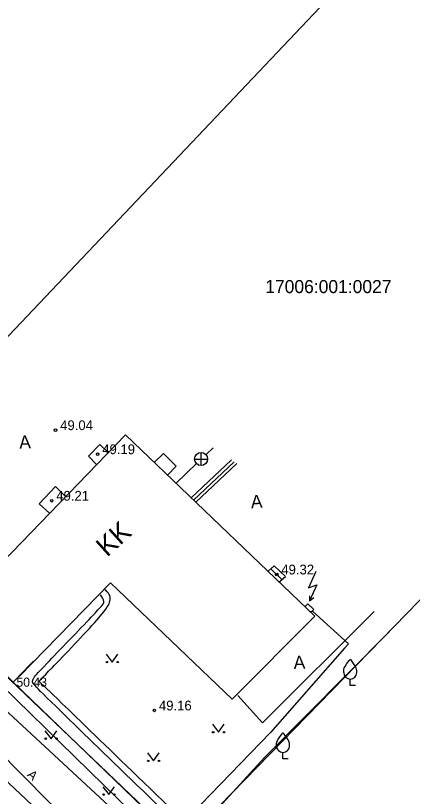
# Model space of a CAD drawing. Extents: x 641098 to 641452, y 6455754 to 6455962.
# Drawn here: x 641360.1 to 641390.5, y 6455831.3 to 6455891 of the extents above; entities that cross this region are included whole.
import ezdxf

# ---------------------------------------------------------------- set-up
doc = ezdxf.new("R2010")
doc.units = 0
for name, color, linetype in [('AED', 7, 'Continuous'), ('HALJASTUS', 7, 'Continuous'), ('HOONE', 7, 'Continuous'), ('HOONEDET', 7, 'Continuous'), ('KKAEV', 7, 'Continuous'), ('KORGUS', 7, 'Continuous'), ('KTRASS', 7, 'Continuous'), ('MOOTKORG', 7, 'Continuous'), ('MPKAABEL', 7, 'Continuous'), ('PIIR', 7, 'Continuous'), ('PUU', 7, 'Continuous'), ('TEE', 7, 'Continuous'), ('TTRASS', 7, 'Continuous'), ('VTRASS', 7, 'Continuous')]:
    doc.layers.add(name, color=color, linetype=linetype)

msp = doc.modelspace()

# ---------------------------------------------------------------- linework, layer by layer
at = {"layer": 'AED'}
for points in [[(641371.238, 6455829.085), (641372.97, 6455827.46), (641379.15, 6455834.22), (641388.721, 6455843.876)], [(641371.238, 6455829.085), (641359.898, 6455839.991)]]:
    msp.add_lwpolyline(points, dxfattribs=at)
at = {"layer": 'HALJASTUS'}
for p, q in [((641367.023, 6455842.135), (641367.486, 6455841.528)), ((641367.486, 6455841.528), (641367.932, 6455842.135)), ((641375.16, 6455836.765), (641375.624, 6455836.158)), ((641375.624, 6455836.158), (641376.069, 6455836.765)), ((641362.345, 6455836.272), (641362.808, 6455835.665)), ((641362.808, 6455835.665), (641363.254, 6455836.272)), ((641370.186, 6455834.577), (641370.65, 6455833.97)), ((641370.65, 6455833.97), (641371.095, 6455834.577)), ((641366.769, 6455831.995), (641367.232, 6455831.389)), ((641367.232, 6455831.389), (641367.678, 6455831.995))]:
    msp.add_line(p, q, dxfattribs=at)
for centre in [(641367.085, 6455841.528), (641367.914, 6455841.528), (641375.223, 6455836.158), (641376.052, 6455836.158), (641362.407, 6455835.665), (641363.236, 6455835.665), (641370.249, 6455833.97), (641371.078, 6455833.97), (641366.831, 6455831.389), (641367.66, 6455831.389)]:
    msp.add_circle(centre, 0.055, dxfattribs=at)
at = {"layer": 'HOONE'}
for p, q in [((641383.086, 6455848.447), (641382.517, 6455847.204)), ((641382.517, 6455847.204), (641383.165, 6455847.429)), ((641383.165, 6455847.429), (641382.61, 6455846.2)), ((641382.61, 6455846.596), (641382.61, 6455846.2)), ((641382.61, 6455846.2), (641382.941, 6455846.464))]:
    msp.add_line(p, q, dxfattribs=at)
for points in [[(641358.35, 6455848.44), (641368.5, 6455858.91), (641383, 6455845.03), (641376.69, 6455838.7), (641367.37, 6455847.6)], [(641358.35, 6455848.44), (641354.857, 6455844.9), (641359.898, 6455839.991), (641361.466, 6455841.602)], [(641367.37, 6455847.6), (641360.359, 6455840.419)], [(641382.67, 6455845.33), (641382.93, 6455845.54), (641382.47, 6455845.99), (641382.23, 6455845.76)], [(641360.337, 6455840.441), (641361.466, 6455841.602)]]:
    msp.add_lwpolyline(points, dxfattribs=at)
at = {"layer": 'HOONEDET'}
msp.add_line((641380.49, 6455847.85), (641379.64, 6455848.66), dxfattribs=at)
for points in [[(641366.3, 6455856.65), (641365.67, 6455857.27), (641366.55, 6455858.18), (641367.19, 6455857.57)], [(641371.73, 6455855.82), (641372.4, 6455856.52), (641371.42, 6455857.49), (641370.7, 6455856.8)], [(641362.68, 6455852.91), (641361.91, 6455853.64), (641363.16, 6455854.96), (641363.93, 6455854.2)], [(641380.26, 6455847.65), (641380.75, 6455848.08), (641379.89, 6455848.9), (641379.41, 6455848.45)]]:
    msp.add_lwpolyline(points, dxfattribs=at)
at = {"layer": 'KKAEV'}
for p, q in [((641374.3, 6455856.56), (641374.3, 6455857.56)), ((641373.8, 6455857.06), (641374.8, 6455857.06))]:
    msp.add_line(p, q, dxfattribs=at)
msp.add_circle((641374.3, 6455857.06), 0.5, dxfattribs=at)
at = {"layer": 'KORGUS'}
for centre in [(641363.15, 6455859.27), (641366.38, 6455857.43), (641362.86, 6455853.87), (641380.09, 6455848.23), (641370.72, 6455837.83)]:
    msp.add_circle(centre, 0.1, dxfattribs=at)
at = {"layer": 'KTRASS'}
for p, q in [((641374.68, 6455857.41), (641375.212, 6455857.912)), ((641373.96, 6455856.71), (641372.39, 6455855.2))]:
    msp.add_line(p, q, dxfattribs=at)
at = {"layer": 'MPKAABEL'}
msp.add_lwpolyline([(641382.6, 6455845.4), (641382.83, 6455845.41), (641385.58, 6455842.93), (641385.27, 6455842.58), (641379.62, 6455836.15), (641372.75, 6455829.04), (641371.45, 6455827.76), (641370.19, 6455828.85), (641359.01, 6455839.77), (641353.9, 6455844.47), (641348.67, 6455849.68), (641349.05, 6455850.11)], dxfattribs=at)
at = {"layer": 'PIIR'}
msp.add_lwpolyline([(641385.249, 6455893.592), (641346.49, 6455852.75), (641372.85, 6455827.6), (641416.785, 6455872.651)], dxfattribs=at)
at = {"layer": 'PUU'}
for p, q in [((641385.72, 6455839.73), (641385.72, 6455840.23)), ((641386.12, 6455839.73), (641385.72, 6455839.73)), ((641380.57, 6455834.12), (641380.57, 6455834.62)), ((641380.97, 6455834.12), (641380.57, 6455834.12))]:
    msp.add_line(p, q, dxfattribs=at)
for points in [[(641385.22, 6455840.73), (641385.22, 6455840.88), (641385.23, 6455840.945), (641385.265, 6455841.075), (641385.325, 6455841.195), (641385.47, 6455841.43), (641385.63, 6455841.635), (641385.72, 6455841.73)], [(641386.22, 6455840.73), (641386.22, 6455840.88), (641386.21, 6455840.945), (641386.175, 6455841.075), (641386.115, 6455841.195), (641385.97, 6455841.43), (641385.81, 6455841.635), (641385.72, 6455841.73)], [(641380.07, 6455835.12), (641380.07, 6455835.27), (641380.08, 6455835.335), (641380.115, 6455835.465), (641380.175, 6455835.585), (641380.32, 6455835.82), (641380.48, 6455836.025), (641380.57, 6455836.12)], [(641381.07, 6455835.12), (641381.07, 6455835.27), (641381.06, 6455835.335), (641381.025, 6455835.465), (641380.965, 6455835.585), (641380.82, 6455835.82), (641380.66, 6455836.025), (641380.57, 6455836.12)]]:
    msp.add_lwpolyline(points, dxfattribs=at)
for centre in [(641385.72, 6455840.73), (641380.57, 6455835.12)]:
    msp.add_arc(centre, 0.5, 180, 0, dxfattribs=at)
at = {"layer": 'TEE'}
msp.add_line((641377.12, 6455838.98), (641379, 6455836.88), dxfattribs=at)
for points in [[(641379, 6455836.88), (641387.556, 6455845.391)], [(641346.861, 6455844.219), (641353.301, 6455838.157), (641367.171, 6455825.118)], [(641356.037, 6455840.894), (641370.042, 6455827.924)]]:
    msp.add_lwpolyline(points, dxfattribs=at)
at = {"layer": 'TTRASS'}
for points in [[(641373.71, 6455853.92), (641376.834, 6455856.854)], [(641373.88, 6455853.74), (641377.048, 6455856.715)]]:
    msp.add_lwpolyline(points, dxfattribs=at)
for points in [[(641385.737, 6455816.402), (641385.196, 6455816.916), (641380.812, 6455821.094), (641361.51, 6455839.7), (641361.35, 6455840), (641361.45, 6455840.3), (641361.74, 6455840.66), (641366.68, 6455845.76), (641366.91, 6455846.1), (641366.84, 6455846.29), (641366.6, 6455846.67)], [(641386.332, 6455816.507), (641385.74, 6455817.075), (641381.508, 6455821.144), (641361.93, 6455840.02), (641361.9, 6455840.05), (641361.9, 6455840.05), (641362.12, 6455840.31), (641367.09, 6455845.44), (641367.35, 6455846.25), (641367.34, 6455846.62), (641367.2, 6455846.82), (641366.95, 6455847.08)]]:
    msp.add_open_spline(points, degree=3, dxfattribs=at)
at = {"layer": 'VTRASS'}
for points in [[(641388.32, 6455802.56), (641366.65, 6455826.77), (641348.63, 6455845), (641338.28, 6455856.81)], [(641373.55, 6455854.09), (641376.634, 6455856.985)]]:
    msp.add_lwpolyline(points, dxfattribs=at)

# ---------------------------------------------------------------- texts
at = {"layer": 'HOONE'}
msp.add_text('KK', height=1.5, rotation=42.09391, dxfattribs=at).set_placement((641367.1, 6455849.51))
at = {"layer": 'KORGUS'}
for s, p in [('49.04', (641363.51, 6455859.27)), ('49.19', (641366.73, 6455857.43)), ('49.21', (641363.21, 6455853.87)), ('49.32', (641380.44, 6455848.23)), ('49.16', (641371.07, 6455837.83))]:
    msp.add_text(s, height=0.75, dxfattribs=at).set_placement(p)
at = {"layer": 'MOOTKORG'}
msp.add_text(' 50.43', height=0.7, dxfattribs=at).set_placement((641359.898, 6455839.641))
at = {"layer": 'PIIR'}
msp.add_text('17006:001:0027', height=1, dxfattribs=at).set_placement((641379.211, 6455869.75))
at = {"layer": 'TEE'}
for height, rotation, p in [(1, 2.56314, (641360.39, 6455857.84)), (1, 2.56314, (641378.13, 6455853.29)), (1, 2.56314, (641381.4, 6455840.99)), (0.7, 316.91865, (641360.937, 6455832.845))]:
    msp.add_text('A', height=height, rotation=rotation, dxfattribs=at).set_placement(p)

doc.saveas('drawing.dxf')
